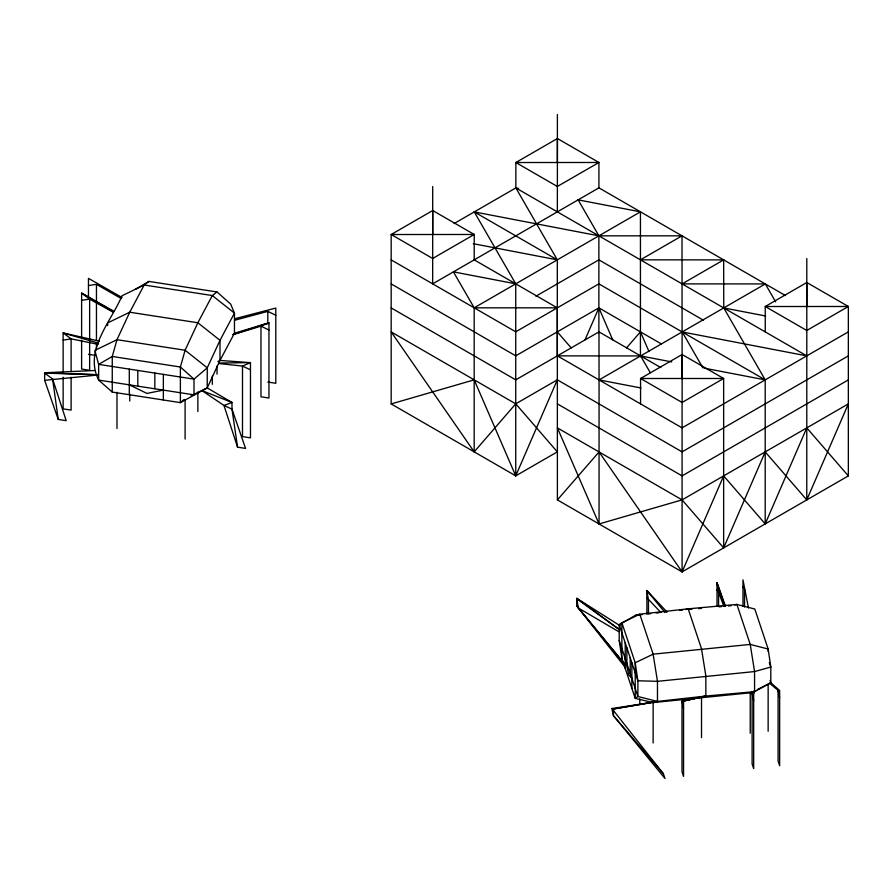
<?xml version="1.0" encoding="UTF-8"?>
<svg xmlns="http://www.w3.org/2000/svg" width="893" height="893" viewBox="0 0 893 893"><rect width="100%" height="100%" fill="white"/><g stroke="black" fill="none" stroke-linecap="round" stroke-linejoin="round"><path stroke-width="1.34" d="M682.096 331.906L598.879 283.862L557.299 307.862L474.216 259.863L474.228 234.491L432.725 210.525L432.659 283.851L598.924 187.854L785.483 295.572M578.117 199.865L640.448 211.842L640.437 356.776M432.725 210.525L391.167 234.513L391.167 403.926L515.741 475.857L557.321 379.838L515.741 403.837L474.183 451.869L391.167 331.917L515.741 403.837L557.321 451.858L515.741 475.857L515.741 283.84L453.421 271.863L474.183 307.828L557.321 307.817L557.399 499.913L682.085 571.888L848.35 475.902L848.35 306.489L806.814 282.512L806.77 499.901L765.201 451.891L723.643 547.9L682.085 499.879L557.399 427.892L599.058 523.957L682.085 499.879L848.35 403.882L806.77 499.901M598.924 187.854L598.924 162.481L557.422 138.527L557.344 211.864M585.015 339.865L598.879 307.862L661.266 343.872M557.399 499.913L599.058 451.947L682.085 571.888L723.643 475.88L765.201 523.912L806.77 427.892L848.35 475.902M148.919 281.429L144.197 285.012L122.051 295.739C110.911 321.971 83.741 350.235 98.643 380.094L112.261 392.083L180.386 402.631L207.243 387.908L220.002 360.437L234.457 333.223L234.457 313.119L230.662 304.089L217.032 291.966L148.919 281.429L135.29 289.332M734.727 605.019L736.892 604.438L754.808 609.037L768.147 649.021L770.815 667.038L770.815 682.754L754.563 691.662L750.232 692.823L653.129 702.579L635.213 698.382L621.874 658.398L619.206 640.527L619.206 624.799L635.459 615.355L639.801 614.194L688.179 608.825L736.892 604.438L750.232 644.422L754.563 671.569L754.563 691.662L753.681 693.403L753.681 768.627L752.118 763.939L752.118 693.292L753.502 691.952L753.681 693.403L752.118 693.292L753.681 700.603M626.585 347.857L640.437 331.85L648.977 351.552M184.159 399.439L180.386 402.631L180.386 367.012L185.108 350.246L197.855 322.764L212.311 295.55L217.032 291.966M757.398 689.552L770.815 682.754L770.056 680.466M557.422 138.527L515.853 162.526L515.853 187.91L557.299 259.841L557.299 355.403M454.091 223.563L515.853 187.91L518.565 188.423M640.448 211.842L474.183 307.828L474.183 451.869M535.923 296.197L598.879 259.852L703.528 320.274M557.321 307.817L515.741 331.816L391.167 259.896M682.129 378.487L682.006 235.83L640.437 259.83L723.665 259.885L723.754 307.94L765.201 379.871L765.201 523.912M660.775 367.57L598.98 331.872L515.741 379.849L391.167 307.918M723.665 259.885L682.096 283.885L765.323 283.929L775.671 301.89M765.323 283.929L599.058 379.927L599.058 523.957M723.643 547.9L723.643 378.487L682.107 354.51L640.56 378.498L640.56 403.882M806.814 282.512L765.245 306.511L765.245 331.895M682.085 402.475L723.643 378.487L640.56 378.498L682.085 402.475L682.085 571.888M848.35 331.861L682.085 427.859L557.399 355.872L640.616 355.939L671.77 361.922M848.35 355.883L682.085 451.869L557.399 379.882M848.35 379.893L682.085 475.88L557.399 403.893M217.836 361.486L220.002 360.437L250.464 362.636L250.464 437.849L242.494 436.621L242.494 366.063L250.464 362.636L218.718 363.016M191.08 395.744L207.243 387.908L231.99 402.453L231.99 409.139L237.56 447.17L245.564 448.409L231.99 409.139L223.976 405.455L201.829 390.542L231.99 402.453L223.976 405.455L237.56 447.17M755.009 690.635L750.232 692.823L750.232 733.242M232.894 334.585L268.949 322.808L268.949 398.032L260.979 396.793L260.979 326.146L268.949 322.808L234.457 333.223M233.028 334.629L260.979 326.146L268.949 330.008M391.167 403.926L474.183 379.849L515.741 475.857M234.881 320.196L267.822 311.378L275.792 315.262M686.014 609.394L688.179 608.825L701.518 648.798L705.85 675.945L705.85 696.049L701.518 697.199L701.518 737.618M754.563 691.662L705.85 696.049L657.471 701.418L653.129 702.579L653.129 742.998M234.647 318.768L275.792 308.063L275.792 383.287L267.822 382.048M705.85 696.049L682.006 701.184L682.006 771.742L683.558 776.419L683.558 701.195L704.789 696.328L682.006 701.184L683.558 708.395M163.352 390.107L146.943 393.422L129.295 384.838M621.874 658.398L621.874 622.778L635.213 662.762L635.213 698.382L637.881 696.495L637.881 680.779L619.206 624.799L621.874 622.778L639.801 614.194L653.129 654.178L657.471 681.326L657.471 701.418L613.446 708.997L611.872 708.529L613.446 715.684L664.972 778.484L663.399 773.784L612.732 709.622M94.848 370.528L44.65 372.749L44.65 380.318L97.538 375.06M63.135 340.133L71.116 338.871L98.152 344.341M88.463 285.559L96.455 284.331L121.336 298.597M611.872 708.529L656.411 701.708L613.446 708.997L613.446 715.684L663.399 773.784M81.609 300.305L89.635 299.133L113.288 312.26M635.459 615.355L642.38 614.585M647.905 613.971L650.673 613.658M656.199 613.045L658.967 612.743M664.492 612.129L667.261 611.817M679.696 610.432L682.464 610.131M689.262 609.484L691.963 609.249M698.728 608.635L701.44 608.39M719.032 606.816L721.734 606.57M728.498 605.956L731.211 605.711M682.006 235.83L598.879 235.841L474.272 211.909L515.741 283.84M44.65 372.749L97.482 374.725L44.65 373.118L52.609 378.978L66.194 420.659L58.235 419.431L44.65 380.318M218.562 363.496L242.494 366.063L250.464 369.836M88.463 354.298L95.127 355.336M473.323 243.711L557.299 259.841L474.272 211.909M723.754 307.94L765.714 315.999M702.914 367.905L682.174 331.939L806.77 355.872L515.853 187.91M704.264 368.162L765.201 379.871L682.174 331.939M641.018 387.986L599.058 379.927L598.98 331.872M99.514 341.204L63.135 332.933L63.135 373.129M657.471 701.418L637.881 696.495L619.206 640.527M98.576 343.18L63.135 332.933L71.116 338.871L71.116 371.745M113.724 311.155L81.609 293.116L81.609 337.431M122.084 297.525L88.463 278.359L88.463 297.938M391.167 283.907L515.741 355.838L598.879 307.862L612.732 339.865M620.2 625.803L576.766 598.321L576.766 605.878L578.329 607.988L618.704 631.652M113.366 311.824L81.609 293.116L89.635 299.133L89.635 370.294L81.609 369.055L81.609 340.177M619.608 629.811L576.766 598.678L578.329 607.988L625.558 667.774M576.766 598.321L618.816 629.13M769.833 683.446L778.093 690.378L779.645 697.712M770.815 682.754L779.645 690.512L779.645 765.736L778.093 761.059L778.093 690.378M660.92 612.509L646.889 597.73M666.792 611.817L646.889 590.53L646.889 614.228M557.299 331.861L571.163 347.868M631.876 678.501L628.672 674.728L625.212 658.509M664.571 612.006L646.889 590.53L648.452 599.906L648.452 613.614M578.329 607.988L623.917 663.22M576.766 605.878L623.928 663.22M742.976 587.047L744.539 589.268L744.539 607.073M717.012 589.927L718.575 592.226L723.91 606.459M578.151 199.876L598.879 235.841L598.879 332.788M640.616 355.939L650.294 372.705M725.484 606.168L717.012 582.727L717.012 606.425M769.286 662.461L770.815 667.038L754.563 671.569L657.471 681.326L637.881 680.779L635.213 662.762L653.129 654.178L750.232 644.422L768.147 649.021L768.147 651.522M724.882 606.224L717.012 582.727L718.575 592.226L718.575 606.18M748.479 608.01L742.976 579.847L742.976 606.291M52.609 378.978L58.235 419.431M682.107 354.51L682.152 402.442M806.792 258.512L806.792 306.5M768.147 684.641L768.147 731.255M639.801 698.839L639.801 703.014M631.876 662.785L631.876 688.391M630.212 657.784L630.212 673.512M626.875 647.793L626.875 663.51M625.212 642.793L625.212 668.399M557.388 114.516L557.388 162.504M432.692 186.514L432.692 234.502M267.822 311.378L267.822 323.846M220.002 360.437L220.002 340.333L234.457 313.119L212.311 295.55L144.197 285.012L129.742 312.226L116.983 339.697L112.261 356.474L112.261 392.083M217.032 365.963L217.032 374.189M212.311 376.009L212.311 384.37M207.243 387.908L207.243 367.816L220.002 340.333L197.855 322.764L129.742 312.226L107.595 322.953L107.595 325.632M197.855 392.072L197.855 411.584M185.108 400.031L185.108 439.055M163.352 374.39L163.352 399.997M154.835 373.073L154.835 388.79M137.812 370.439L137.812 386.156M129.742 394.07L129.742 401.046M129.295 369.122L129.295 394.717M116.983 392.284L116.983 428.517M96.455 284.331L96.455 340.479M96.455 343.213L96.455 348.694M71.116 377.226L71.116 410.11L63.135 408.871L63.135 377.248M207.243 367.816L194.004 379.134L98.643 364.377L94.848 350.424L116.983 339.697L185.108 350.246L207.243 367.816M112.261 356.474L98.643 364.377L98.643 380.094L194.004 394.851L194.004 379.134L180.386 367.012L112.261 356.474M474.228 234.491L432.67 258.479L391.167 234.513L474.228 234.491M598.924 162.481L557.344 186.481L515.853 162.526L598.924 162.481M848.35 306.489L806.77 330.488L765.245 306.511L848.35 306.489"/></g></svg>
